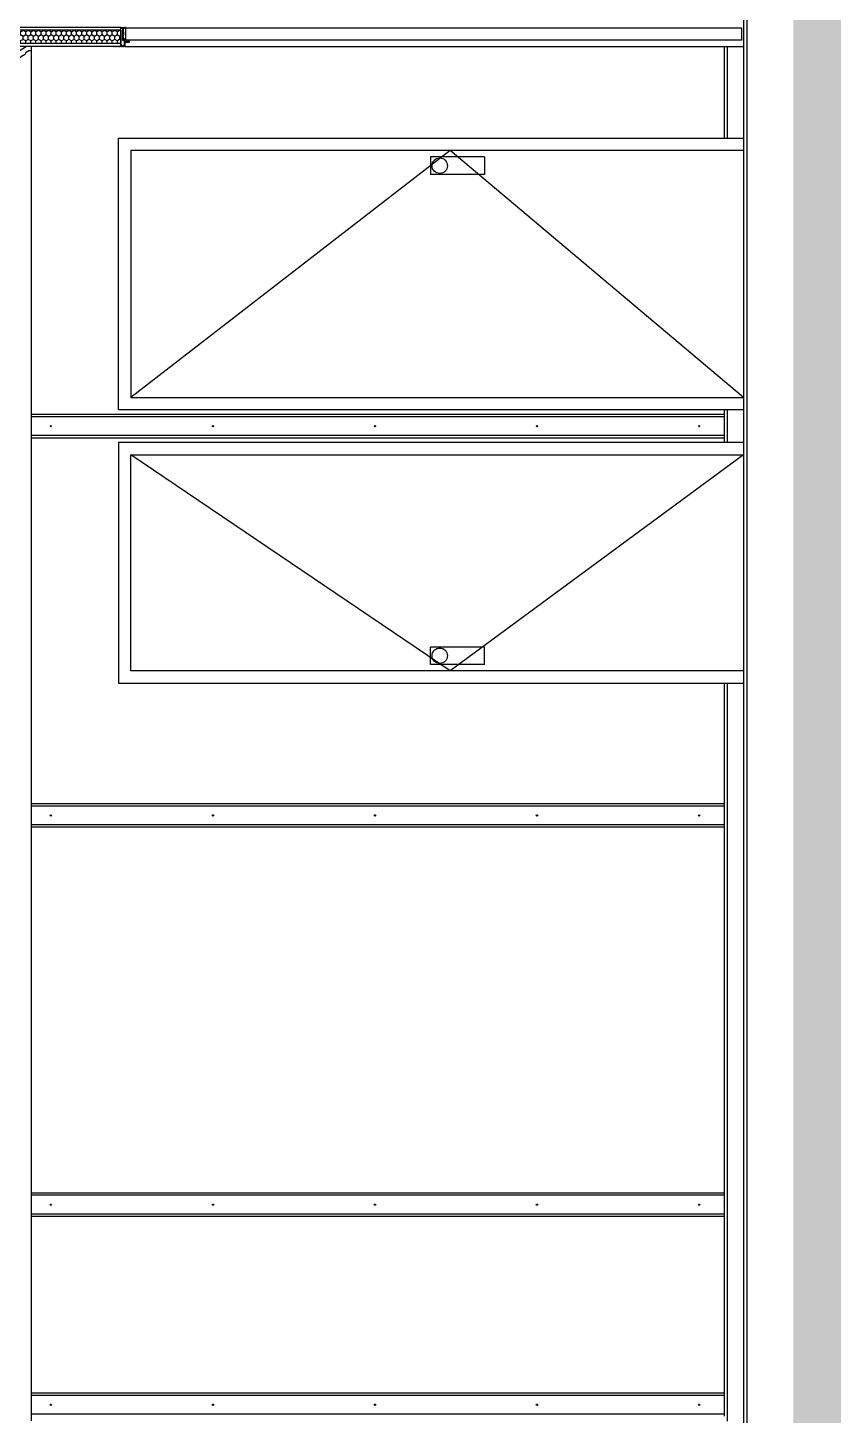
# Model space of a CAD drawing. Header units: inches. Extents: x 203 to 1065, y -1127 to 921.
# Drawn here: x 359.301 to 361.912, y 896.768 to 901.266 of the extents above; entities that cross this region are included whole.
import ezdxf

# ---------------------------------------------------------------- set-up
doc = ezdxf.new("R2010")
doc.units = ezdxf.units.IN
doc.header["$MEASUREMENT"] = 0
doc.linetypes.add('CONTINUA', pattern=[0])
for name, color, linetype in [('1-PLATEA', 3, 'Continuous'), ('CORTE MUROS', 4, 'CONTINUA'), ('CORTE PERFILES Y CERCHA', 3, 'CONTINUA'), ('CORTE PROY', 8, 'CONTINUA')]:
    doc.layers.add(name, color=color, linetype=linetype)

msp = doc.modelspace()

# ---------------------------------------------------------------- hatches: boundary and pattern name
at = {"linetype": 'ByBlock', "true_color": 0x139b48}
h = msp.add_hatch(color=114, dxfattribs=at)
h.dxf.hatch_style = 1
h.paths.add_polyline_path([(363.9322, 908.3504), (361.9322, 908.3504), (361.7822, 904.5916), (361.7822, 892.8156), (361.3322, 890.388), (361.3322, 878.612), (361.032, 864.9255), (361.032, 855.6775), (360.7822, 850.8905), (360.7822, 841.6425), (360.1822, 838.0559), (363.9322, 838.0559)])
at = {"layer": 'CORTE MUROS'}
h = msp.add_hatch(dxfattribs=at)
h.set_pattern_fill('HONEY', color=251, scale=0.003, angle=90, style=0)
h.set_pattern_definition([(90, (1579.890811, -1670.1214075), (-0.008248891935, 0.0142875), [0.009525, -0.01905]), (210, (1579.890811, -1670.1214075), (-0.00824889199, -0.014287499969), [0.009525, -0.01905]), (150, (1579.890811, -1670.1214075), (-0.016497783924, 3.1e-11), [-0.01905, 0.009525])])
h.paths.add_polyline_path([(359.2232, 901.2146), (359.2232, 901.2586), (359.6018, 901.2586), (359.6018, 901.2146)])

# ---------------------------------------------------------------- linework, layer by layer
at = {"layer": '1-PLATEA', "color": 4}
msp.add_line((361.6322, 903.7916), (361.6322, 893.6156), dxfattribs=at)
at = {"layer": 'CORTE MUROS'}
msp.add_line((359.6018, 901.2586), (359.6018, 901.2146), dxfattribs=at)
for points in [[(359.2232, 901.2066), (359.6018, 901.2066), (359.6018, 901.2666), (359.2232, 901.2666)], [(359.6018, 901.2586), (359.2232, 901.2586)], [(359.6018, 901.2146), (359.2232, 901.2146)]]:
    msp.add_lwpolyline(points, dxfattribs=at)
at = {"layer": 'CORTE PERFILES Y CERCHA'}
msp.add_line((361.6212, 903.7336), (361.6212, 893.6916), dxfattribs=at)
for points in [[(359.6107, 901.2681), (359.6107, 901.2643), (359.6102, 901.2638), (359.6107, 901.2633), (359.6102, 901.2628), (359.6107, 901.2623), (359.6102, 901.2618), (359.6107, 901.2613), (359.6102, 901.2608), (359.6107, 901.2603), (359.6102, 901.2598), (359.6107, 901.2593), (359.6102, 901.2588), (359.6107, 901.2583), (359.6102, 901.2578), (359.6107, 901.2573), (359.6102, 901.2568), (359.6107, 901.2563), (359.6102, 901.2558), (359.6107, 901.2553), (359.6102, 901.2548), (359.6107, 901.2543), (359.6102, 901.2538), (359.6107, 901.2533), (359.6102, 901.2528), (359.6107, 901.2523), (359.6107, 901.2423), (359.6102, 901.2418), (359.6107, 901.2413), (359.6102, 901.2408), (359.6107, 901.2403), (359.6102, 901.2398), (359.6107, 901.2393), (359.6102, 901.2388), (359.6107, 901.2383), (359.6102, 901.2378), (359.6107, 901.2373), (359.6102, 901.2368), (359.6107, 901.2363), (359.6102, 901.2358), (359.6107, 901.2353), (359.6102, 901.2348), (359.6107, 901.2343), (359.6102, 901.2338), (359.6107, 901.2333), (359.6102, 901.2328), (359.6107, 901.2323), (359.6102, 901.2318), (359.6107, 901.2313), (359.6102, 901.2308), (359.6107, 901.2303), (359.6107, 901.2265), (359.6137, 901.2265), (359.6137, 901.2298, -0.414214), (359.6147, 901.2308), (359.6152, 901.2308), (359.6152, 901.2211, 0.414214), (359.6162, 901.2201), (359.6207, 901.2201), (359.6207, 901.2226), (359.6228, 901.2226, -1), (359.6228, 901.2214), (359.6222, 901.2214), (359.6222, 901.2201), (359.6277, 901.2201), (359.6277, 901.2214), (359.627, 901.2214, -1), (359.627, 901.2226), (359.6292, 901.2226), (359.6292, 901.2196, -0.414214), (359.6282, 901.2186), (359.6162, 901.2186, 0.414214), (359.6152, 901.2176), (359.6152, 901.2051), (359.6139, 901.2051, 0.194303), (359.6127, 901.2046, 0.403853), (359.6102, 901.2046, 0.403853), (359.6077, 901.2046, 0.403853), (359.6052, 901.2046, 0.403853), (359.6027, 901.2046, 0.403853), (359.6002, 901.2046, 0.403853), (359.5977, 901.2046, 0.403853), (359.5952, 901.2046, 0.403853), (359.5927, 901.2046, 0.403853), (359.5902, 901.2046, 0.403853), (359.5877, 901.2046, 0.403853), (359.5852, 901.2046, 0.403853), (359.5827, 901.2046, 0.403853), (359.5802, 901.2046, 0.403853), (359.5777, 901.2046, 0.194303), (359.5764, 901.2051), (359.5752, 901.2051), (359.5752, 901.2066), (359.5852, 901.2066), (359.601, 901.2066, 0.414214), (359.602, 901.2076), (359.602, 901.212, -0.414214), (359.6026, 901.2126), (359.6026, 901.2126, -0.414214), (359.6032, 901.212), (359.6032, 901.2066), (359.6087, 901.2066), (359.6087, 901.2086), (359.6102, 901.2086), (359.6102, 901.2076, 0.414214), (359.6112, 901.2066), (359.6127, 901.2066, 0.414214), (359.6137, 901.2076), (359.6137, 901.224, 0.414214), (359.6127, 901.225), (359.6107, 901.225), (359.6097, 901.225, -0.414214), (359.6087, 901.226), (359.6087, 901.2681)], [(359.6032, 901.2681), (359.6032, 901.2627, -0.414214), (359.6026, 901.2621), (359.6026, 901.2621, -0.414214), (359.602, 901.2627), (359.602, 901.2671, 0.414214)], [(359.6152, 901.2696), (359.6152, 901.2638), (359.6147, 901.2638, -0.414214), (359.6137, 901.2648), (359.6137, 901.2681)]]:
    msp.add_lwpolyline(points, format="xyb", dxfattribs=at)
msp.add_lwpolyline([(359.6184, 901.2257), (359.6184, 901.2657), (361.6142, 901.2657), (361.6142, 901.2257)], close=True, dxfattribs=at)
msp.add_lwpolyline([(359.2612, 901.1646), (359.2612, 901.1837), (359.2968, 901.2066), (359.3112, 901.2066), (359.3112, 901.1917), (359.3042, 901.1917), (359.2933, 901.1844, -0.359853), (359.2832, 901.1756), (359.269, 901.1646)], format="xyb", close=True, dxfattribs=at)
msp.add_lwpolyline([(359.6152, 901.2051), (361.6212, 901.2051)], dxfattribs=at)
at = {"layer": 'CORTE PROY', "ltscale": 0.5}
for p, q in [((359.3112, 901.1917), (359.3112, 896.7497)), ((361.5582, 901.2051), (361.5582, 900.908)), ((361.568, 901.2051), (361.568, 900.908)), ((360.6059, 900.8472), (360.6059, 900.7905)), ((360.7809, 900.8472), (360.6059, 900.8472)), ((360.7809, 900.8472), (360.7809, 900.7905)), ((360.7809, 900.7905), (360.6059, 900.7905)), ((361.5582, 900.0279), (361.5582, 899.9213)), ((361.568, 900.0279), (361.568, 899.9213)), ((361.5582, 900.0051), (359.3112, 900.0051)), ((361.5582, 899.9441), (359.3112, 899.9441)), ((360.6059, 899.2019), (360.6059, 899.2586)), ((360.7809, 899.2586), (360.6059, 899.2586)), ((360.7809, 899.2019), (360.7809, 899.2586)), ((360.7809, 899.2019), (360.6059, 899.2019)), ((361.5582, 899.1411), (361.5582, 896.7646)), ((361.568, 899.1411), (361.568, 896.7486)), ((361.5582, 898.7431), (359.3112, 898.7431)), ((361.5582, 898.6821), (359.3112, 898.6821)), ((361.5582, 897.4811), (359.3112, 897.4811)), ((361.5582, 897.4201), (359.3112, 897.4201)), ((361.5582, 896.8326), (359.3112, 896.8326)), ((361.5582, 896.7716), (359.3112, 896.7716))]:
    msp.add_line(p, q, dxfattribs=at)
for points in [[(361.6212, 900.0279), (359.5952, 900.0279), (359.5952, 900.908), (361.6212, 900.908)], [(361.6212, 900.8679), (359.6352, 900.8679), (359.6352, 900.0679), (361.6212, 900.0679)], [(361.6212, 900.0679), (360.6697, 900.8679), (359.6352, 900.0679)], [(361.5582, 900.0121), (359.3112, 900.0121)], [(359.3112, 899.9371), (361.5582, 899.9371)], [(361.6212, 899.9213), (359.5952, 899.9213), (359.5952, 899.1411), (361.6212, 899.1411)], [(361.6212, 899.1812), (359.6352, 899.1812), (359.6352, 899.8812), (361.6212, 899.8812)], [(361.6212, 899.8812), (360.6697, 899.1812), (359.6352, 899.8812)], [(361.5582, 898.7501), (359.3112, 898.7501)], [(359.3112, 898.6751), (361.5582, 898.6751)], [(361.5582, 897.4881), (359.3112, 897.4881)], [(359.3112, 897.4131), (361.5582, 897.4131)], [(361.5582, 896.8396), (359.3112, 896.8396)]]:
    msp.add_lwpolyline(points, dxfattribs=at)
for centre, radius in [((360.6362, 900.8189), 0.025), ((359.3752, 899.9746), 0.002), ((359.9012, 899.9746), 0.002), ((360.4262, 899.9746), 0.002), ((360.9512, 899.9746), 0.002), ((361.4772, 899.9746), 0.002), ((360.6362, 899.2303), 0.025), ((359.3752, 898.7126), 0.002), ((359.9012, 898.7126), 0.002), ((360.4262, 898.7126), 0.002), ((360.9512, 898.7126), 0.002), ((361.4772, 898.7126), 0.002), ((359.3752, 897.4506), 0.002), ((359.9012, 897.4506), 0.002), ((360.4262, 897.4506), 0.002), ((360.9512, 897.4506), 0.002), ((361.4772, 897.4506), 0.002), ((359.3752, 896.8021), 0.002), ((359.9012, 896.8021), 0.002), ((360.4262, 896.8021), 0.002), ((360.9512, 896.8021), 0.002), ((361.4772, 896.8021), 0.002)]:
    msp.add_circle(centre, radius, dxfattribs=at)

doc.saveas('drawing.dxf')
